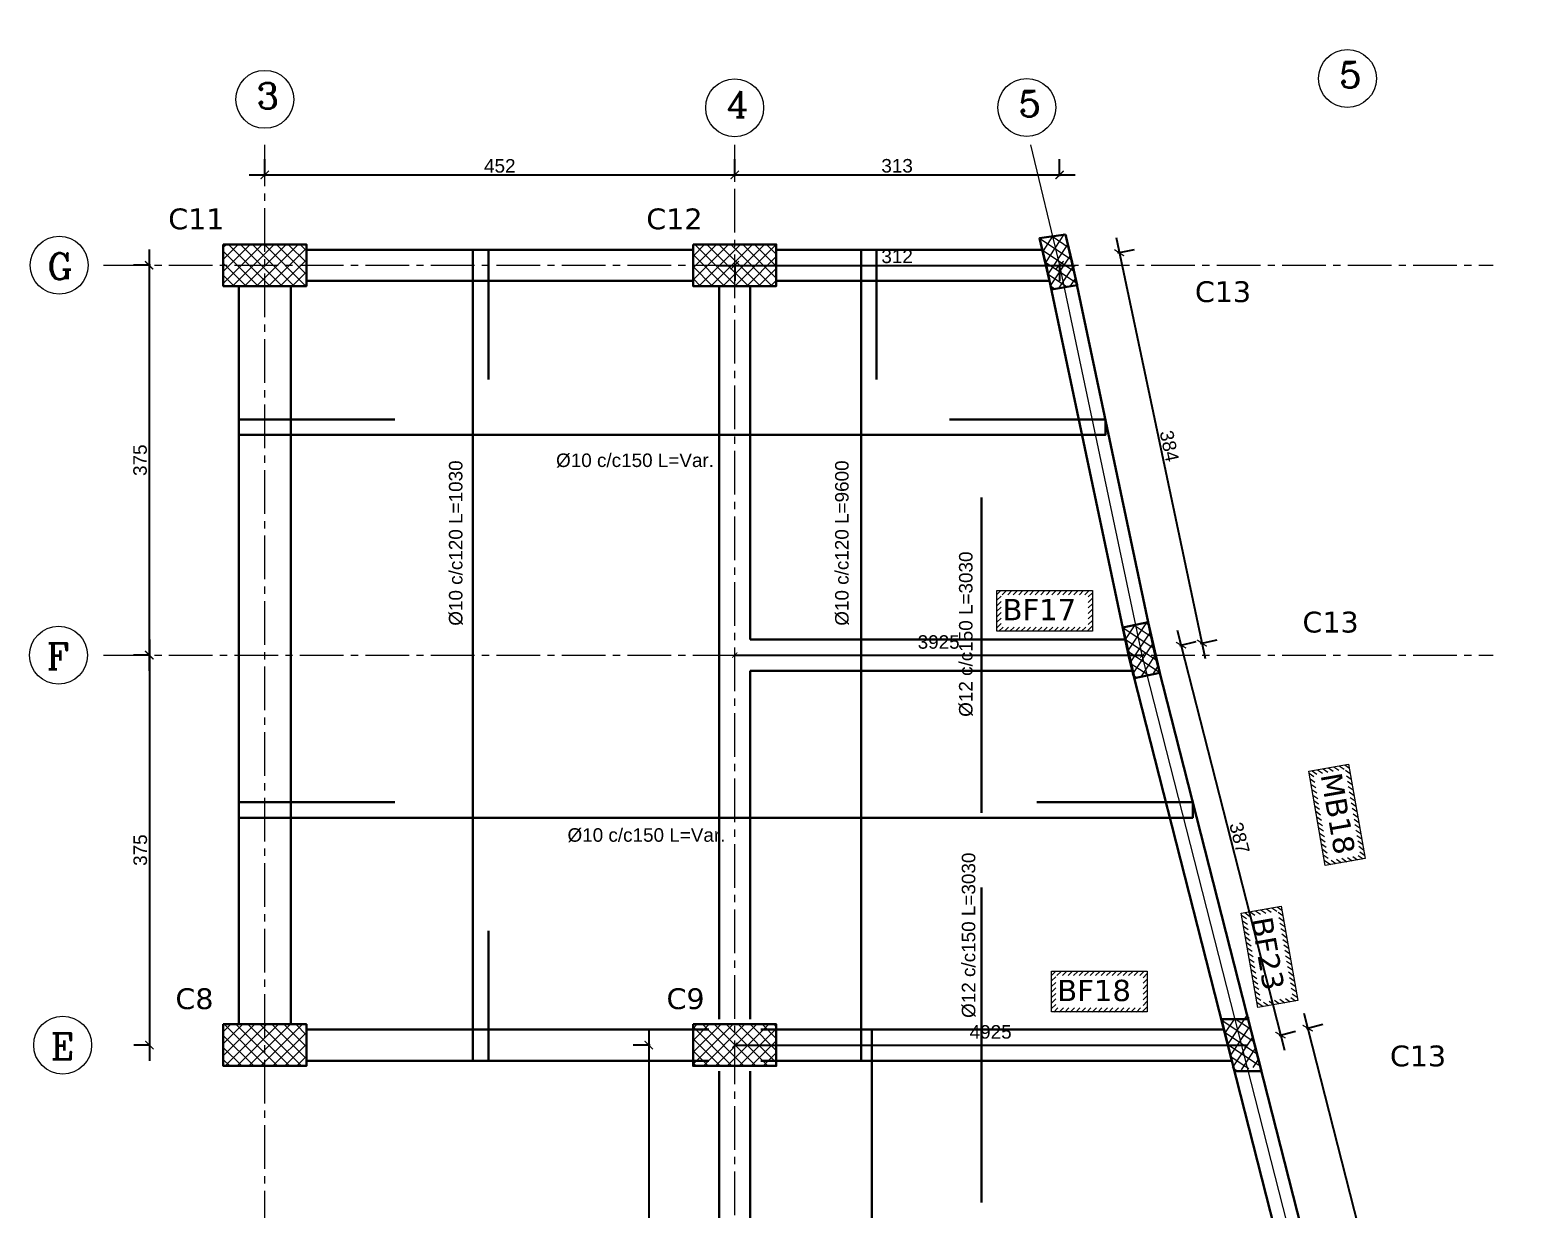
# Model space of a CAD drawing. Header units: inches. Extents: x -26151 to 62940, y -10194 to 246332.
# Drawn here: x -18285 to -16859, y 117062 to 118197 of the extents above; entities that cross this region are included whole.
import ezdxf

# ---------------------------------------------------------------- set-up
doc = ezdxf.new("R2010")
doc.units = ezdxf.units.IN
doc.header["$LTSCALE"] = 0.7
doc.header["$MEASUREMENT"] = 0
doc.linetypes.add('ACAD_ISO10W100', pattern=[18, 12, -3, 0, -3])
doc.linetypes.add('CENTER2', pattern=[1.125, 0.75, -0.125, 0.125, -0.125])
doc.layers.get('0').update_dxf_attribs({"lineweight": 13})
doc.layers.get('Defpoints').update_dxf_attribs({"lineweight": 5})
for name, color, linetype, lineweight in [('axis', 254, 'ACAD_ISO10W100', 9), ('BEAM', 5, 'Continuous', 0), ('COLUMN', 4, 'Continuous', 20), ('hach', 9, 'Continuous', 9), ('hach 1', 254, 'Continuous', 9), ('hatch', 9, 'Continuous', 9), ('TEXT', 3, 'Continuous', 25)]:
    doc.layers.add(name, color=color, linetype=linetype, lineweight=lineweight)
doc.layers.add('CONC', color=3, linetype='Continuous')
doc.styles.add('GENERATED_STYLE_4', font='verdanai.ttf')
doc.styles.add('romanc', font='verdana.ttf', dxfattribs={"height": 250})
doc.styles.get("Standard").update_dxf_attribs({"font": 'arial.ttf', "height": 13})
doc.dimstyles.get("Standard").update_dxf_attribs({"dimtxt": 13, "dimasz": 5, "dimexe": 0.18, "dimexo": 0.0625, "dimgap": 6, "dimtad": 1, "dimdec": 0, "dimlfac": 10, "dimzin": 0, "dimdsep": 46, "dimtxsty": 'Standard', "dimblk": 'ARCHTICK', "dimcen": 0.09, "dimse1": 1, "dimse2": 1, "dimclrd": 1, "dimclre": 7, "dimclrt": 3, "dimadec": 0, "dimazin": 0, "dimtfac": 1, "dimtdec": 0, "dimtix": 1, "dimtofl": 0, "dimtmove": 0, "dimatfit": 3, "dimldrblk": 'ARCHTICK', "dimfxl": 0, "dimtolj": 1, "dimtzin": 0, "dimarcsym": 0})
doc.dimstyles.new('STANDARD$0', dxfattribs={"dimscale": 0, "dimtxt": 50, "dimasz": 8, "dimexe": 15, "dimexo": 0.0625, "dimgap": 2, "dimtad": 1, "dimdec": 0, "dimzin": 0, "dimdsep": 46, "dimtxsty": 'Standard', "dimblk1": 'ARCHTICK', "dimblk2": 'ARCHTICK', "dimsah": 1, "dimcen": 0.09, "dimdle": 15, "dimclrd": 3, "dimclre": 3, "dimclrt": 3, "dimazin": 0, "dimtfac": 1, "dimtdec": 0, "dimtofl": 0, "dimtmove": 1, "dimatfit": 3, "dimldrblk": 'ARCHTICK', "dimfxl": 0, "dimtolj": 1, "dimtzin": 0, "dimarcsym": 0})
pattern_1 = [(324.9295315, (-132753.1333, 84582.5282), (2.15468806, 3.06917242), [])]

# ---------------------------------------------------------------- blocks, each defined once
blk = doc.blocks.new('_ArchTick')
at = {"color": 0, "linetype": 'ByBlock', "lineweight": 0, "const_width": 0.15}
blk.add_lwpolyline([(-0.5, -0.5), (0.5, 0.5)], dxfattribs=at)
blk = doc.blocks.new('*D1323')
at = {"layer": 'Defpoints', "color": 0, "linetype": 'ByBlock', "transparency": 16777216}
for p in [(-17606.4, 117220.2), (-17113.9, 117220.2), (-17113.9, 117220.2)]:
    blk.add_point(p, dxfattribs=at)
at = {"layer": 'hach', "color": 1, "linetype": 'ByBlock', "lineweight": -2, "transparency": 16777216}
blk.add_line((-17606.4, 117220.2), (-17113.9, 117220.2), dxfattribs=at)
at = {"layer": 'hach', "color": 1, "linetype": 'ByBlock', "lineweight": -2, "transparency": 16777216, "xscale": 5, "yscale": 5, "zscale": 5, "rotation": 180}
blk.add_blockref('_ArchTick', (-17606.4, 117220.2), dxfattribs=at)
at = {"layer": 'hach', "color": 1, "linetype": 'ByBlock', "lineweight": -2, "transparency": 16777216, "xscale": 5, "yscale": 5, "zscale": 5}
blk.add_blockref('_ArchTick', (-17113.9, 117220.2), dxfattribs=at)
at = {"layer": 'hach', "color": 3, "linetype": 'ByBlock', "transparency": 16777216, "insert": (-17360.2, 117232.8), "char_height": 13, "attachment_point": 5}
blk.add_mtext('\\A1;4925', dxfattribs=at)
blk = doc.blocks.new('*D1333')
at = {"layer": 'Defpoints', "color": 0, "linetype": 'ByBlock', "transparency": 16777216}
for p in [(-17606.4, 117595.2), (-17213.9, 117595.2), (-17213.9, 117595.2)]:
    blk.add_point(p, dxfattribs=at)
at = {"layer": 'hach', "color": 1, "linetype": 'ByBlock', "lineweight": -2, "transparency": 16777216}
blk.add_line((-17606.4, 117595.2), (-17213.9, 117595.2), dxfattribs=at)
at = {"layer": 'hach', "color": 1, "linetype": 'ByBlock', "lineweight": -2, "transparency": 16777216, "xscale": 5, "yscale": 5, "zscale": 5, "rotation": 180}
blk.add_blockref('_ArchTick', (-17606.4, 117595.2), dxfattribs=at)
at = {"layer": 'hach', "color": 1, "linetype": 'ByBlock', "lineweight": -2, "transparency": 16777216, "xscale": 5, "yscale": 5, "zscale": 5}
blk.add_blockref('_ArchTick', (-17213.9, 117595.2), dxfattribs=at)
at = {"layer": 'hach', "color": 3, "linetype": 'ByBlock', "transparency": 16777216, "insert": (-17410.2, 117607.8), "char_height": 13, "attachment_point": 5}
blk.add_mtext('\\A1;3925', dxfattribs=at)
blk = doc.blocks.new('*D1324')
at = {"layer": 'Defpoints', "color": 0, "linetype": 'ByBlock', "transparency": 16777216}
for p in [(-17606.4, 118057.1), (-18058.4, 118047), (-17606.4, 118047)]:
    blk.add_point(p, dxfattribs=at)
at = {"layer": 'hach', "color": 3, "lineweight": -2, "transparency": 16777216}
for p, q in [((-18058.4, 118055.9), (-18058.4, 118072.1)), ((-17606.4, 118055.9), (-17606.4, 118072.1)), ((-18073.4, 118057.1), (-17591.4, 118057.1))]:
    blk.add_line(p, q, dxfattribs=at)
at = {"layer": 'hach', "color": 3, "linetype": 'ByBlock', "lineweight": -2, "transparency": 16777216, "xscale": 8, "yscale": 8, "zscale": 8, "rotation": 180}
blk.add_blockref('_ArchTick', (-18058.4, 118057.1), dxfattribs=at)
at = {"layer": 'hach', "color": 3, "linetype": 'ByBlock', "lineweight": -2, "transparency": 16777216, "xscale": 8, "yscale": 8, "zscale": 8}
blk.add_blockref('_ArchTick', (-17606.4, 118057.1), dxfattribs=at)
at = {"layer": 'hach', "color": 3, "linetype": 'ByBlock', "transparency": 16777216, "insert": (-17832.4, 118065.7), "char_height": 13, "attachment_point": 5}
blk.add_mtext('\\A1;452', dxfattribs=at)
blk = doc.blocks.new('*D1325')
at = {"layer": 'Defpoints', "color": 0, "linetype": 'ByBlock', "transparency": 16777216}
for p in [(-17293.9, 118057.1), (-17606.4, 117970.2), (-17293.9, 117970.1)]:
    blk.add_point(p, dxfattribs=at)
at = {"layer": 'hach', "color": 3, "lineweight": -2, "transparency": 16777216}
for p, q in [((-17606.4, 118055.9), (-17606.4, 118072.1)), ((-17293.9, 118055.9), (-17293.9, 118072.1)), ((-17621.4, 118057.1), (-17278.9, 118057.1))]:
    blk.add_line(p, q, dxfattribs=at)
at = {"layer": 'hach', "color": 3, "linetype": 'ByBlock', "lineweight": -2, "transparency": 16777216, "xscale": 8, "yscale": 8, "zscale": 8, "rotation": 180}
blk.add_blockref('_ArchTick', (-17606.4, 118057.1), dxfattribs=at)
at = {"layer": 'hach', "color": 3, "linetype": 'ByBlock', "lineweight": -2, "transparency": 16777216, "xscale": 8, "yscale": 8, "zscale": 8}
blk.add_blockref('_ArchTick', (-17293.9, 118057.1), dxfattribs=at)
at = {"layer": 'hach', "color": 3, "linetype": 'ByBlock', "transparency": 16777216, "insert": (-17450.2, 118065.8), "char_height": 13, "attachment_point": 5}
blk.add_mtext('\\A1;313', dxfattribs=at)
blk = doc.blocks.new('*D1326')
at = {"layer": 'Defpoints', "color": 0, "linetype": 'ByBlock', "transparency": 16777216}
for p in [(-18058.4, 117970.2), (-18169.8, 117595.2), (-18058.4, 117595.2)]:
    blk.add_point(p, dxfattribs=at)
at = {"layer": 'hach', "color": 3, "lineweight": -2, "transparency": 16777216}
for p, q in [((-18169.8, 117985.2), (-18169.8, 117580.2)), ((-18168.5, 117970.2), (-18184.8, 117970.2)), ((-18168.5, 117595.2), (-18184.8, 117595.2))]:
    blk.add_line(p, q, dxfattribs=at)
at = {"layer": 'hach', "color": 3, "linetype": 'ByBlock', "lineweight": -2, "transparency": 16777216, "xscale": 8, "yscale": 8, "zscale": 8}
for p, rotation in [((-18169.8, 117970.2), 90), ((-18169.8, 117595.2), 270)]:
    blk.add_blockref('_ArchTick', p, dxfattribs=dict(at, rotation=rotation))
at = {"layer": 'hach', "color": 3, "linetype": 'ByBlock', "transparency": 16777216, "insert": (-18178.4, 117782.7), "char_height": 13, "attachment_point": 5, "rotation": 90}
blk.add_mtext('\\A1;375', dxfattribs=at)
blk = doc.blocks.new('*D1327')
at = {"layer": 'Defpoints', "color": 0, "linetype": 'ByBlock', "transparency": 16777216}
for p in [(-18058.4, 117595.2), (-18169.5, 117220.2), (-18058.4, 117220.2)]:
    blk.add_point(p, dxfattribs=at)
at = {"layer": 'hach', "color": 3, "lineweight": -2, "transparency": 16777216}
for p, q in [((-18169.5, 117610.2), (-18169.5, 117205.2)), ((-18168.3, 117595.2), (-18184.5, 117595.2)), ((-18168.3, 117220.2), (-18184.5, 117220.2))]:
    blk.add_line(p, q, dxfattribs=at)
at = {"layer": 'hach', "color": 3, "linetype": 'ByBlock', "lineweight": -2, "transparency": 16777216, "xscale": 8, "yscale": 8, "zscale": 8}
for p, rotation in [((-18169.5, 117595.2), 90), ((-18169.5, 117220.2), 270)]:
    blk.add_blockref('_ArchTick', p, dxfattribs=dict(at, rotation=rotation))
at = {"layer": 'hach', "color": 3, "linetype": 'ByBlock', "transparency": 16777216, "insert": (-18178.2, 117407.7), "char_height": 13, "attachment_point": 5, "rotation": 90}
blk.add_mtext('\\A1;375', dxfattribs=at)
blk = doc.blocks.new('*D1301')
at = {"layer": 'Defpoints', "color": 0, "linetype": 'ByBlock', "transparency": 16777216}
for p in [(-17606.4, 117220.2), (-17689.1, 116820.2), (-17606.4, 116820.2)]:
    blk.add_point(p, dxfattribs=at)
at = {"layer": 'hach', "color": 3, "lineweight": -2, "transparency": 16777216}
for p, q in [((-17689.1, 117235.2), (-17689.1, 116805.2)), ((-17687.9, 117220.2), (-17704.1, 117220.2)), ((-17687.9, 116820.2), (-17704.1, 116820.2))]:
    blk.add_line(p, q, dxfattribs=at)
at = {"layer": 'hach', "color": 3, "linetype": 'ByBlock', "lineweight": -2, "transparency": 16777216, "xscale": 8, "yscale": 8, "zscale": 8}
for p, rotation in [((-17689.1, 117220.2), 90), ((-17689.1, 116820.2), 270)]:
    blk.add_blockref('_ArchTick', p, dxfattribs=dict(at, rotation=rotation))
at = {"layer": 'hach', "color": 3, "linetype": 'ByBlock', "transparency": 16777216, "insert": (-17697.8, 117020.2), "char_height": 13, "attachment_point": 5, "rotation": 90}
blk.add_mtext('\\A1;400', dxfattribs=at)
blk = doc.blocks.new('*D1310')
at = {"layer": 'Defpoints', "color": 0, "transparency": 16777216}
for p in [(-18031.5, 117410.7), (-17412.9, 117410.7, -38935.3), (-17412.9, 117409)]:
    blk.add_point(p, dxfattribs=at)
at = {"layer": 'TEXT', "color": 3, "transparency": 16777216, "insert": (-17691.3, 117422), "char_height": 13, "attachment_point": 5}
blk.add_mtext('\\A1;%%C10 c/c150 L=Var.', dxfattribs=at)
blk = doc.blocks.new('*D1311')
at = {"layer": 'Defpoints', "color": 0, "transparency": 16777216}
for p in [(-18042.5, 117771.1), (-17423.9, 117771.1, -38935.3), (-17423.9, 117769.4)]:
    blk.add_point(p, dxfattribs=at)
at = {"layer": 'TEXT', "color": 3, "transparency": 16777216, "insert": (-17702.3, 117782.4), "char_height": 13, "attachment_point": 5}
blk.add_mtext('\\A1;%%C10 c/c150 L=Var.', dxfattribs=at)
blk = doc.blocks.new('*D1313')
at = {"layer": 'Defpoints', "color": 0, "transparency": 16777216}
for p in [(-17491.8, 118196.8, -19467.6), (-17490.1, 118196.8), (-17491.8, 117236.8, -40395.4)]:
    blk.add_point(p, dxfattribs=at)
at = {"layer": 'TEXT', "color": 3, "transparency": 16777216, "insert": (-17503.1, 117703), "char_height": 13, "attachment_point": 5, "rotation": 90}
blk.add_mtext('\\A1;%%C10 c/c120 L=9600', dxfattribs=at)
blk = doc.blocks.new('*D1314')
at = {"layer": 'Defpoints', "color": 0, "transparency": 16777216}
for p in [(-17476.8, 117283.3, -19467.6), (-17475.1, 117283.3), (-17476.8, 116323.2, -40395.4)]:
    blk.add_point(p, dxfattribs=at)
at = {"layer": 'TEXT', "color": 3, "transparency": 16777216, "insert": (-17488.1, 116789.4), "char_height": 13, "attachment_point": 5, "rotation": 90}
blk.add_mtext('\\A1;%%C10 c/c120 L=9600', dxfattribs=at)
blk = doc.blocks.new('*D1315')
at = {"layer": 'Defpoints', "color": 0, "transparency": 16777216}
for p in [(-17863.3, 118196.8, -19467.6), (-17861.6, 118196.8), (-17863.3, 117236.8, -40395.4)]:
    blk.add_point(p, dxfattribs=at)
at = {"layer": 'TEXT', "color": 3, "transparency": 16777216, "insert": (-17874.6, 117703), "char_height": 13, "attachment_point": 5, "rotation": 90}
blk.add_mtext('\\A1;%%C10 c/c120 L=1030', dxfattribs=at)
blk = doc.blocks.new('*D1316')
at = {"layer": 'Defpoints', "color": 0, "transparency": 16777216}
for p in [(-17372.6, 117283.3, -19467.6), (-17370.9, 117283.3), (-17372.6, 116323.2, -40395.4)]:
    blk.add_point(p, dxfattribs=at)
at = {"layer": 'TEXT', "color": 3, "transparency": 16777216, "insert": (-17383.9, 116789.4), "char_height": 13, "attachment_point": 5, "rotation": 90}
blk.add_mtext('\\A1;%%C12 c/c150 L=3030', dxfattribs=at)
blk = doc.blocks.new('*D1319')
at = {"layer": 'Defpoints', "color": 0, "lineweight": 15, "transparency": 16777216}
for p in [(-17369.9, 117819.6, -19467.6), (-17368.2, 117819.6), (-17369.9, 116859.6, -40395.4)]:
    blk.add_point(p, dxfattribs=at)
at = {"layer": 'TEXT', "color": 3, "transparency": 16777216, "insert": (-17381.2, 117325.8), "char_height": 13, "attachment_point": 5, "rotation": 90}
blk.add_mtext('\\A1;%%C12 c/c150 L=3030', dxfattribs=at)
blk = doc.blocks.new('*D1320')
at = {"layer": 'Defpoints', "color": 0, "transparency": 16777216}
for p in [(-17372.6, 118109.2, -19467.6), (-17370.9, 118109.2), (-17372.6, 117149.2, -40395.4)]:
    blk.add_point(p, dxfattribs=at)
at = {"layer": 'TEXT', "color": 3, "transparency": 16777216, "insert": (-17383.9, 117615.4), "char_height": 13, "attachment_point": 5, "rotation": 90}
blk.add_mtext('\\A1;%%C12 c/c150 L=3030', dxfattribs=at)
blk = doc.blocks.new('*D1377')
at = {"layer": 'Defpoints', "color": 0, "linetype": 'ByBlock', "lineweight": 15, "transparency": 16777216}
for p in [(-17119, 117220.2), (-16953.1, 116836.5), (-17016.9, 116820.2)]:
    blk.add_point(p, dxfattribs=at)
at = {"layer": 'hach', "color": 3, "lineweight": -2, "transparency": 16777216}
for p, q in [((-17058.9, 117251), (-16949.4, 116821.9)), ((-17056.4, 117236.2), (-17040.7, 117240.2)), ((-16954.4, 116836.2), (-16938.6, 116840.2))]:
    blk.add_line(p, q, dxfattribs=at)
at = {"layer": 'hach', "color": 3, "linetype": 'ByBlock', "lineweight": -2, "transparency": 16777216, "xscale": 8, "yscale": 8, "zscale": 8}
for p, rotation in [((-17055.2, 117236.5), 104.3132588740079), ((-16953.1, 116836.5), 284.3132588740079)]:
    blk.add_blockref('_ArchTick', p, dxfattribs=dict(at, rotation=rotation))
at = {"layer": 'hach', "color": 3, "linetype": 'ByBlock', "lineweight": 15, "transparency": 16777216, "insert": (-16995.8, 117038.6), "char_height": 13, "attachment_point": 5, "rotation": 284.3133}
blk.add_mtext('\\A1;413', dxfattribs=at)
blk = doc.blocks.new('*D1378')
at = {"layer": 'Defpoints', "color": 0, "linetype": 'ByBlock', "lineweight": 15, "transparency": 16777216}
for p in [(-17214.7, 117595.2), (-17081.4, 117229.8), (-17119, 117220.2)]:
    blk.add_point(p, dxfattribs=at)
at = {"layer": 'hach', "color": 3, "lineweight": -2, "transparency": 16777216}
for p, q in [((-17180.7, 117619.3), (-17077.6, 117215.3)), ((-17178.2, 117604.5), (-17162.5, 117608.5)), ((-17082.6, 117229.5), (-17066.8, 117233.5))]:
    blk.add_line(p, q, dxfattribs=at)
at = {"layer": 'hach', "color": 3, "linetype": 'ByBlock', "lineweight": -2, "transparency": 16777216, "xscale": 8, "yscale": 8, "zscale": 8}
for p, rotation in [((-17177, 117604.8), 104.313258874008), ((-17081.4, 117229.8), 284.3132588740079)]:
    blk.add_blockref('_ArchTick', p, dxfattribs=dict(at, rotation=rotation))
at = {"layer": 'hach', "color": 3, "linetype": 'ByBlock', "lineweight": 15, "transparency": 16777216, "insert": (-17120.8, 117419.4), "char_height": 13, "attachment_point": 5, "rotation": 284.3133}
blk.add_mtext('\\A1;387', dxfattribs=at)
blk = doc.blocks.new('*D1379')
at = {"layer": 'Defpoints', "color": 0, "linetype": 'ByBlock', "lineweight": 15, "transparency": 16777216}
for p in [(-17293.9, 117970.1), (-17157, 117606.8), (-17214.5, 117594.6)]:
    blk.add_point(p, dxfattribs=at)
at = {"layer": 'hach', "color": 3, "lineweight": -2, "transparency": 16777216}
for p, q in [((-17239.6, 117996.9), (-17153.9, 117592.1)), ((-17237.7, 117982), (-17221.8, 117985.3)), ((-17158.3, 117606.5), (-17142.4, 117609.9))]:
    blk.add_line(p, q, dxfattribs=at)
at = {"layer": 'hach', "color": 3, "linetype": 'ByBlock', "lineweight": -2, "transparency": 16777216, "xscale": 8, "yscale": 8, "zscale": 8}
for p, rotation in [((-17236.5, 117982.2), 101.942104932866), ((-17157, 117606.8), 281.942104932866)]:
    blk.add_blockref('_ArchTick', p, dxfattribs=dict(at, rotation=rotation))
at = {"layer": 'hach', "color": 3, "linetype": 'ByBlock', "lineweight": 15, "transparency": 16777216, "insert": (-17188.3, 117796.3), "char_height": 13, "attachment_point": 5, "rotation": 281.9421}
blk.add_mtext('\\A1;384', dxfattribs=at)
blk = doc.blocks.new('*D1380')
at = {"layer": 'Defpoints', "color": 0, "linetype": 'ByBlock', "lineweight": 15, "transparency": 16777216}
for p in [(-17606.4, 117970.2), (-17294, 117970.2), (-17294, 117970.1)]:
    blk.add_point(p, dxfattribs=at)
at = {"layer": 'hach', "color": 3, "lineweight": -2, "transparency": 16777216}
for p, q in [((-17621.4, 117970.1), (-17279, 117970.1)), ((-17606.4, 117970.1), (-17606.4, 117955.1)), ((-17294, 117970.1), (-17294, 117955.1))]:
    blk.add_line(p, q, dxfattribs=at)
at = {"layer": 'hach', "color": 3, "linetype": 'ByBlock', "lineweight": -2, "transparency": 16777216, "xscale": 8, "yscale": 8, "zscale": 8, "rotation": 180}
blk.add_blockref('_ArchTick', (-17606.4, 117970.1), dxfattribs=at)
at = {"layer": 'hach', "color": 3, "linetype": 'ByBlock', "lineweight": -2, "transparency": 16777216, "xscale": 8, "yscale": 8, "zscale": 8}
blk.add_blockref('_ArchTick', (-17294, 117970.1), dxfattribs=at)
at = {"layer": 'hach', "color": 3, "linetype": 'ByBlock', "lineweight": 15, "transparency": 16777216, "insert": (-17450.2, 117978.7), "char_height": 13, "attachment_point": 5}
blk.add_mtext('\\A1;312', dxfattribs=at)

msp = doc.modelspace()

# ---------------------------------------------------------------- hatches: boundary and pattern name
at = {"layer": 'hach 1', "linetype": 'ByBlock'}
h = msp.add_hatch(dxfattribs=at)
h.set_pattern_fill('ANSI31', color=1, scale=30, style=0)
h.set_pattern_definition([(45, (-4896.7695, -2020.9382), (-2.65165043, 2.65165043), [])])
h.paths.add_polyline_path([(-17262.22, 117657.23), (-17354.17, 117657.23), (-17354.17, 117618.23), (-17262.22, 117618.23)])
h.paths.add_polyline_path([(-17266.22, 117653.23), (-17266.22, 117622.23), (-17350.17, 117622.23), (-17350.17, 117653.23)], flags=16)
h = msp.add_hatch(dxfattribs=at)
h.set_pattern_fill('ANSI31', color=1, scale=30, angle=-80.07047, style=0)
h.set_pattern_definition(pattern_1)
h.paths.add_polyline_path([(-16999.93, 117399.68), (-17015.79, 117490.24), (-17054.2, 117483.52), (-17038.35, 117392.95)])
h.paths.add_polyline_path([(-17004.56, 117402.93), (-17035.1, 117397.58), (-17049.58, 117480.27), (-17019.04, 117485.61)], flags=16)
h = msp.add_hatch(dxfattribs=at)
h.set_pattern_fill('ANSI31', color=1, scale=30, angle=-80.07047, style=0)
h.set_pattern_definition(pattern_1)
h.paths.add_polyline_path([(-16999.93, 117399.68), (-17015.79, 117490.24), (-17054.2, 117483.52), (-17038.35, 117392.95)])
h.paths.add_polyline_path([(-17004.56, 117402.93), (-17035.1, 117397.58), (-17049.58, 117480.27), (-17019.04, 117485.61)], flags=16)
h = msp.add_hatch(dxfattribs=at)
h.set_pattern_fill('ANSI31', color=1, scale=30, angle=-80.07047, style=0)
h.set_pattern_definition([(324.9295315, (-132818.0332, 84445.979), (2.15468806, 3.06917242), [])])
h.paths.add_polyline_path([(-17064.83, 117263.13), (-17080.69, 117353.69), (-17119.1, 117346.97), (-17103.25, 117256.4)])
h.paths.add_polyline_path([(-17069.46, 117266.38), (-17100, 117261.03), (-17114.48, 117343.72), (-17083.94, 117349.06)], flags=16)
h = msp.add_hatch(dxfattribs=at)
h.set_pattern_fill('ANSI31', color=1, scale=30, style=0)
h.set_pattern_definition([(45, (-4844.1054, -2387.2065), (-2.65165043, 2.65165043), [])])
h.paths.add_polyline_path([(-17209.56, 117290.96), (-17301.5, 117290.96), (-17301.5, 117251.96), (-17209.56, 117251.96)])
h.paths.add_polyline_path([(-17213.56, 117286.96), (-17213.56, 117255.96), (-17297.5, 117255.96), (-17297.5, 117286.96)], flags=16)
at = {"layer": 'hatch', "ltscale": 0.5}
h = msp.add_hatch(dxfattribs=at)
h.set_pattern_fill('NET', color=1, scale=65, angle=-33.45792, style=0)
h.set_pattern_definition([(326.542078, (-363704.0485, 518889.0965), (4.47951099, 6.77861389), []), (56.542078, (-363704.0485, 518889.0965), (-6.77861389, 4.47951099), [])])
h.paths.add_polyline_path([(-17287.36, 118000.81), (-17277.35, 117951.83), (-17301.85, 117946.82), (-17311.85, 117995.81)])
h = msp.add_hatch(dxfattribs=at)
h.set_pattern_fill('NET', color=1, scale=65, angle=45, style=0)
h.set_pattern_definition([(45, (-481258.626, -144043.528), (-5.7452426, 5.7452426), []), (135, (-481258.626, -144043.528), (-5.7452426, -5.7452426), [])])
h.paths.add_polyline_path([(-18098.43, 117990.18), (-18018.43, 117990.18), (-18018.43, 117950.18), (-18098.43, 117950.18)])
h = msp.add_hatch(dxfattribs=at)
h.set_pattern_fill('NET', color=1, scale=65, angle=45, style=0)
h.set_pattern_definition([(45, (-481246.626, -144043.528), (-5.7452426, 5.7452426), []), (135, (-481246.626, -144043.528), (-5.7452426, -5.7452426), [])])
h.paths.add_polyline_path([(-17646.43, 117990.18), (-17566.43, 117990.18), (-17566.43, 117950.18), (-17646.43, 117950.18)])
h = msp.add_hatch(dxfattribs=at)
h.set_pattern_fill('NET', color=1, scale=65, angle=-33.45792, style=0)
h.set_pattern_definition([(326.542078, (-363625.113, 518515.176), (4.47951099, 6.77861389), []), (56.542078, (-363625.113, 518515.176), (-6.77861389, 4.47951099), [])])
h.paths.add_polyline_path([(-17208.42, 117626.89), (-17198.42, 117577.9), (-17222.91, 117572.9), (-17232.92, 117621.89)])
h = msp.add_hatch(dxfattribs=at)
h.set_pattern_fill('NET', color=1, scale=65, angle=-33.45792, style=0)
h.set_pattern_definition([(326.542078, (-363528.837, 518137.028), (4.47951099, 6.77861389), []), (56.542078, (-363528.837, 518137.028), (-6.77861389, 4.47951099), [])])
h.paths.add_polyline_path([(-17112.15, 117248.75), (-17102.14, 117199.76), (-17126.64, 117194.75), (-17136.64, 117243.74)])
h = msp.add_hatch(dxfattribs=at)
h.set_pattern_fill('NET', color=1, scale=65, angle=45, style=0)
h.set_pattern_definition([(45, (-481258.626, -143993.528), (-5.7452426, 5.7452426), []), (135, (-481258.626, -143993.528), (-5.7452426, -5.7452426), [])])
h.paths.add_polyline_path([(-18098.43, 117240.18), (-18018.43, 117240.18), (-18018.43, 117200.18), (-18098.43, 117200.18)])
h = msp.add_hatch(dxfattribs=at)
h.set_pattern_fill('NET', color=1, scale=65, angle=45, style=0)
h.set_pattern_definition([(45, (-481246.626, -143993.528), (-5.7452426, 5.7452426), []), (135, (-481246.626, -143993.528), (-5.7452426, -5.7452426), [])])
h.paths.add_polyline_path([(-17646.43, 117240.18), (-17566.43, 117240.18), (-17566.43, 117200.18), (-17646.43, 117200.18)])

# ---------------------------------------------------------------- linework, layer by layer
at = {"color": 1, "lineweight": 20}
for centre in [(-17016.94, 118149.8), (-18058.45, 118129.76), (-17606.45, 118121.64), (-17325.44, 118121.94), (-18256.25, 117970.18), (-18256.84, 117595.18), (-18252.91, 117220.18)]:
    msp.add_ellipse(centre, major_axis=(-0.02, 27.86), ratio=1, start_param=4.7118466, end_param=10.9950319, dxfattribs=at)
at = {"layer": 'axis', "color": 1, "linetype": 'CENTER2', "ltscale": 80}
for p, q in [((-18058.43, 115652.14), (-18058.43, 118085.98)), ((-17606.43, 114977.56), (-17606.43, 118085.98)), ((-18213.66, 117970.18), (-16876.88, 117970.18)), ((-18213.66, 117595.18), (-16876.88, 117595.18))]:
    msp.add_line(p, q, dxfattribs=at)
at = {"layer": 'BEAM', "color": 1, "linetype": 'Continuous', "lineweight": 30}
for p, q in [((-18018.43, 117985.18), (-17646.43, 117985.18)), ((-17566.43, 117985.18), (-17310.43, 117985.18)), ((-18083.43, 117950.18), (-18083.43, 117240.18)), ((-18033.43, 117950.18), (-18033.43, 117240.18)), ((-18018.43, 117955.18), (-17646.43, 117955.18)), ((-17621.43, 117245.18), (-17621.43, 117950.18)), ((-17591.43, 117610.18), (-17591.43, 117950.18)), ((-17566.43, 117955.18), (-17303.56, 117955.18)), ((-17591.43, 117610.18), (-17230.62, 117610.18)), ((-17591.43, 117245.18), (-17591.43, 117580.18)), ((-17591.43, 117580.18), (-17223.74, 117580.18)), ((-17631.43, 117235.18), (-18018.43, 117235.18)), ((-17581.43, 117235.18), (-17135.72, 117235.18)), ((-18018.43, 117205.18), (-17631.43, 117205.18)), ((-17581.43, 117205.18), (-17128.06, 117205.18)), ((-17621.43, 116840.18), (-17621.43, 117195.18)), ((-17591.43, 116840.18), (-17591.43, 117195.18))]:
    msp.add_line(p, q, dxfattribs=at)
at = {"layer": 'COLUMN', "color": 1, "lineweight": 30}
for points in [[(-18098.43, 117990.18), (-18018.43, 117990.18), (-18018.43, 117950.18), (-18098.43, 117950.18)], [(-17646.43, 117990.18), (-17566.43, 117990.18), (-17566.43, 117950.18), (-17646.43, 117950.18)], [(-18098.43, 117240.18), (-18018.43, 117240.18), (-18018.43, 117200.18), (-18098.43, 117200.18)], [(-17646.43, 117240.18), (-17566.43, 117240.18), (-17566.43, 117200.18), (-17646.43, 117200.18)]]:
    msp.add_lwpolyline(points, close=True, dxfattribs=at)
at = {"layer": 'CONC', "color": 1, "lineweight": 30}
for points in [[(-17288.27, 117999.91), (-17277.11, 117950.92), (-17301.78, 117946.74), (-17313.12, 117996.33)], [(-17208.59, 117626.83), (-17197.43, 117578.19), (-17221.93, 117573.07), (-17233.08, 117621.82)], [(-17112.47, 117245.18), (-17099.71, 117195.18), (-17125.51, 117195.18), (-17138.27, 117245.18)]]:
    msp.add_lwpolyline(points, close=True, dxfattribs=at)
at = {"layer": 'hach', "color": 1, "linetype": 'ByBlock'}
for p, q in [((-17858.39, 117985.18), (-17843.39, 117985.18)), ((-17484.86, 117985.18), (-17469.86, 117985.18)), ((-17484.86, 117985.18), (-17484.86, 117205.18)), ((-18083.43, 117821.96), (-18083.43, 117806.96)), ((-17249.84, 117821.96), (-17249.84, 117806.96)), ((-17368.86, 117595.18), (-17368.86, 117746.68)), ((-17165.7, 117453.8), (-17165.7, 117438.8)), ((-17368.86, 117220.18), (-17368.86, 117371.68)), ((-17858.39, 117205.18), (-17843.39, 117205.18))]:
    msp.add_line(p, q, dxfattribs=at)
at = {"layer": 'hach', "color": 1, "linetype": 'ByBlock', "lineweight": 30}
for p, q in [((-17368.86, 117746.68), (-17368.86, 117443.68)), ((-17368.86, 117371.68), (-17368.86, 117068.68)), ((-17474.57, 116055.18), (-17474.57, 117235.18))]:
    msp.add_line(p, q, dxfattribs=at)
at = {"layer": 'hach', "color": 1, "linetype": 'ByBlock'}
msp.add_lwpolyline([(-17321.87, 118085.98), (-17293.93, 117970.07), (-17214.67, 117595.18), (-17016.93, 116820.18), (-16973.93, 116445.18), (-16925.93, 116070.18), (-16860.14, 115452.67)], dxfattribs=at)
at = {"layer": 'hach', "color": 1, "linetype": 'ByBlock', "lineweight": 30}
for points in [[(-17288.27, 117999.91), (-17281.74, 117972.83), (-17202.49, 117598.02), (-17004.61, 116822.45), (-16961.52, 116446.69), (-16913.52, 116071.64), (-16859.26, 115562.35)], [(-17843.39, 117860.18), (-17843.39, 117985.18), (-17858.39, 117985.18), (-17858.39, 117205.18), (-17843.39, 117205.18), (-17843.39, 117330.18)], [(-17469.86, 117860.18), (-17469.86, 117985.18), (-17484.86, 117985.18), (-17484.86, 117205.18)], [(-17313.12, 117996.33), (-17306.13, 117967.32), (-17226.85, 117592.34), (-17029.26, 116817.92), (-16986.34, 116443.68), (-16938.35, 116068.73), (-16884.12, 115559.7)], [(-17933.43, 117821.96), (-18083.43, 117821.96), (-18083.43, 117806.96), (-17249.84, 117806.96), (-17249.84, 117821.96), (-17399.84, 117821.96)], [(-17933.43, 117453.8), (-18083.43, 117453.8), (-18083.43, 117438.8), (-17165.7, 117438.8), (-17165.7, 117453.8), (-17315.7, 117453.8)]]:
    msp.add_lwpolyline(points, dxfattribs=at)
at = {"layer": 'hach 1', "color": 1, "linetype": 'ByBlock'}
for points in [[(-17354.17, 117657.23), (-17262.22, 117657.23), (-17262.22, 117618.23), (-17354.17, 117618.23)], [(-17015.79, 117490.24), (-16999.93, 117399.68), (-17038.35, 117392.95), (-17054.2, 117483.52)], [(-17015.79, 117490.24), (-16999.93, 117399.68), (-17038.35, 117392.95), (-17054.2, 117483.52)], [(-17080.69, 117353.69), (-17064.83, 117263.13), (-17103.25, 117256.4), (-17119.1, 117346.97)], [(-17301.58, 117291.18), (-17209.64, 117291.18), (-17209.64, 117252.18), (-17301.58, 117252.18)]]:
    msp.add_lwpolyline(points, close=True, dxfattribs=at)

# ---------------------------------------------------------------- texts
at = {"layer": 'COLUMN', "color": 1, "style": 'romanc'}
for s, p in [('C11', (-18151.36, 118004.8)), ('C12', (-17691.44, 118004.8)), ('C13', (-17163.71, 117934.79)), ('C13', (-17060.23, 117616.99)), ('C8', (-18144.43, 117254.8)), ('C9', (-17672.01, 117254.8)), ('C13', (-16976.08, 117199.76))]:
    msp.add_text(s, height=20, dxfattribs=at).set_placement(p)
at = {"layer": 'TEXT', "color": 1, "style": 'romanc'}
for s, p in [('BF17', (-17348.78, 117628.8)), ('BF18', (-17296.12, 117262.53))]:
    msp.add_text(s, height=20.4, dxfattribs=at).set_placement(p)
for s, p in [('MB18', (-17042.87, 117480.04)), ('MB18', (-17042.87, 117480.04)), ('BF23', (-17109.64, 117341.43))]:
    msp.add_text(s, height=20.4, rotation=279.92953, dxfattribs=at).set_placement(p)
at = {"layer": 'TEXT', "color": 1, "char_height": 25, "attachment_point": 1, "style": 'GENERATED_STYLE_4'}
for s, insert in [('{\\Fromanc|c0;5}', (-17024.85, 118165.74)), ('{\\Fromanc|c0;3}', (-18066.36, 118145.7)), ('{\\Fromanc|c0;4}', (-17614.36, 118137.58)), ('{\\Fromanc|c0;5}', (-17333.35, 118137.88)), ('{\\Fromanc|c0;G}', (-18267.71, 117981.69)), ('{\\Fromanc|c0;F}', (-18268.29, 117606.69)), ('{\\Fromanc|c0;E}', (-18264.37, 117231.69))]:
    msp.add_mtext(s, dxfattribs=dict(at, insert=insert))

# ---------------------------------------------------------------- dimensions: what is measured, and where the dimension line sits
at = {"layer": 'hach', "color": 1, "linetype": 'ByBlock'}
for base, p1, p2, picture, middle in [((-17606.43, 118057.1), (-18058.43, 118046.98), (-17606.43, 118046.98), '*D1324', (-17832.43, 118065.74)), ((-17293.93419138, 118057.1405023), (-17606.43419138, 117970.18341582), (-17293.93419138, 117970.07376621), '*D1325', (-17450.18419138, 118065.78238497))]:
    dim = msp.add_linear_dim(base=base, p1=p1, p2=p2, dimstyle='STANDARD$0', override={"dimscale": 1, "dimfxl": 1.25}, dxfattribs=at)
    dim.commit()
    dim.dimension.update_dxf_attribs({"geometry": picture, "text_midpoint": middle})
for base, p1, p2, picture, middle in [((-18169.77, 117595.18), (-18058.43, 117970.18), (-18058.43, 117595.18), '*D1326', (-18178.41, 117782.68)), ((-18169.52, 117220.18), (-18058.43, 117595.18), (-18058.43, 117220.18), '*D1327', (-18178.16, 117407.68)), ((-17689.14, 116820.18), (-17606.43, 117220.18), (-17606.43, 116820.18), '*D1301', (-17697.78, 117020.18))]:
    dim = msp.add_linear_dim(base=base, p1=p1, p2=p2, angle=90, dimstyle='STANDARD$0', override={"dimscale": 1, "dimfxl": 1.25}, dxfattribs=at)
    dim.commit()
    dim.dimension.update_dxf_attribs({"geometry": picture, "text_midpoint": middle})
at = {"layer": 'hach', "color": 3, "linetype": 'ByBlock', "lineweight": 15}
dim = msp.add_linear_dim(base=(-17293.96, 117970.07), p1=(-17606.43, 117970.18), p2=(-17293.96, 117970.18), dimstyle='STANDARD$0', override={"dimscale": 1, "dimfxl": 1.25}, dxfattribs=at)
dim.commit()
dim.dimension.update_dxf_attribs({"geometry": '*D1380', "text_midpoint": (-17450.2, 117978.72)})
for p1, p2, distance, picture, middle in [((-17293.93, 117970.07), (-17214.52, 117594.6), 58.74, '*D1379', (-17188.3, 117796.28)), ((-17214.67, 117595.18), (-17118.99, 117220.18), 38.84, '*D1378', (-17120.82, 117419.42)), ((-17118.99, 117220.18), (-17016.93, 116820.18), 65.84, '*D1377', (-16995.8, 117038.6))]:
    dim = msp.add_aligned_dim(p1=p1, p2=p2, distance=distance, dimstyle='STANDARD$0', override={"dimscale": 1, "dimfxl": 1.25}, dxfattribs=at)
    dim.commit()
    dim.dimension.update_dxf_attribs({"geometry": picture, "text_midpoint": middle})
at = {"layer": 'hach', "color": 1, "linetype": 'ByBlock'}
for base, p1, p2, picture, middle in [((-17213.93, 117595.18), (-17606.43, 117595.18), (-17213.93, 117595.18), '*D1333', (-17410.18, 117607.83)), ((-17113.93, 117220.18), (-17606.43, 117220.18), (-17113.93, 117220.18), '*D1323', (-17360.18, 117232.82))]:
    dim = msp.add_linear_dim(base=base, p1=p1, p2=p2, dimstyle='Standard', dxfattribs=at)
    dim.commit()
    dim.dimension.update_dxf_attribs({"geometry": picture, "text_midpoint": middle})
at = {"layer": 'TEXT', "color": 1}
for base, p1, p2, text, picture, middle in [((-17861.56, 118196.8, 47496.06), (-17863.26, 117236.76, 7100.68), (-17863.26, 118196.8, 28028.42), '%%C10 c/c120 L=1030', '*D1315', (-17861.56, 117702.97, 47496.06)), ((-17490.06, 118196.8, 47496.06), (-17491.76, 117236.76, 7100.68), (-17491.76, 118196.8, 28028.42), '%%C10 c/c120 L=<>', '*D1313', (-17490.06, 117702.97, 47496.06)), ((-17370.92, 118109.24), (-17372.62, 117149.21, -40395.38), (-17372.62, 118109.24, -19467.64), '%%C12 c/c150 L=3030', '*D1320', (-17370.92, 117615.42)), ((-17368.24, 117819.6), (-17369.93, 116859.57, -40395.38), (-17369.93, 117819.6, -19467.64), '%%C12 c/c150 L=3030', '*D1319', (-17368.24, 117325.78)), ((-17475.06, 117283.27), (-17476.76, 116323.23, -40395.38), (-17476.76, 117283.27, -19467.64), '%%C10 c/c120 L=<>', '*D1314', (-17475.06, 116789.44)), ((-17370.92, 117283.27), (-17372.62, 116323.23, -40395.38), (-17372.62, 117283.27, -19467.64), '%%C12 c/c150 L=3030', '*D1316', (-17370.92, 116789.44))]:
    dim = msp.add_linear_dim(base=base, p1=p1, p2=p2, angle=90, text=text, dimstyle='Standard', override={"dimsd1": 1, "dimsd2": 1, "dimfxl": 0.1, "dimfxlon": 1}, dxfattribs=at)
    dim.commit()
    dim.dimension.update_dxf_attribs({"geometry": picture, "text_midpoint": middle, "dimtype": 160})
for base, p1, p2, picture, middle in [((-17423.88, 117769.39, 7100.68), (-18042.45, 117771.09, 7100.68), (-17423.88, 117771.09, -31834.6), '*D1311', (-17702.31, 117769.39, 7100.68)), ((-17412.9, 117409.02, 7100.68), (-18031.47, 117410.72, 7100.68), (-17412.9, 117410.72, -31834.6), '*D1310', (-17691.34, 117409.02, 7100.68))]:
    dim = msp.add_linear_dim(base=base, p1=p1, p2=p2, text='%%C10 c/c150 L=Var.', dimstyle='Standard', override={"dimsd1": 1, "dimsd2": 1, "dimfxl": 0.1, "dimfxlon": 1}, dxfattribs=at)
    dim.commit()
    dim.dimension.update_dxf_attribs({"geometry": picture, "text_midpoint": middle, "dimtype": 160})

doc.saveas('drawing.dxf')
